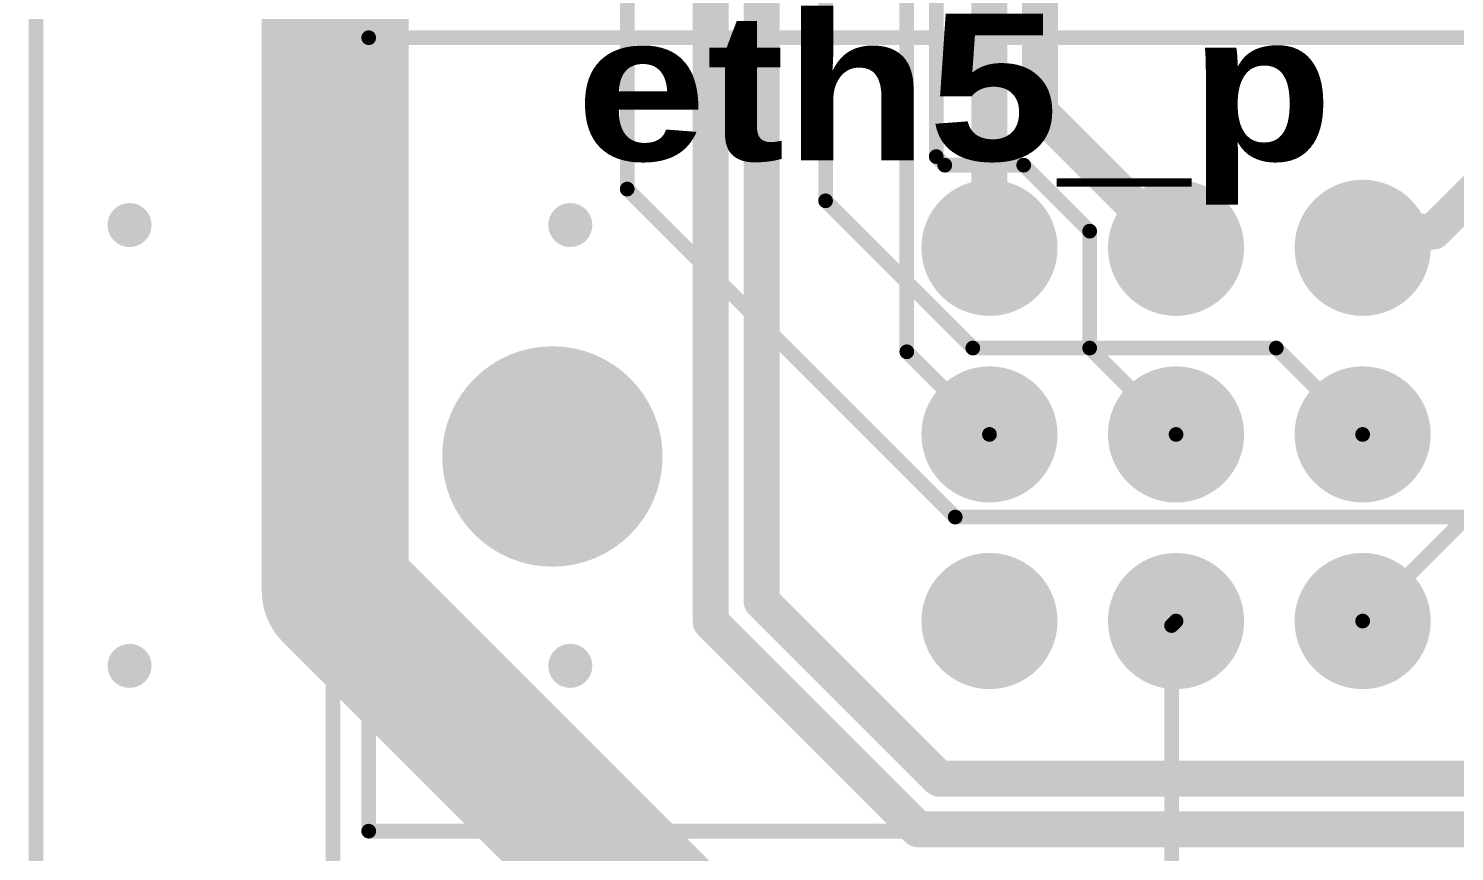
# Model space of a CAD drawing. Header units: inches. Extents: x 0 to 106, y 0 to 106.
# Drawn here: x 20.88 to 40.29, y 36.22 to 47.42 of the extents above; entities that cross this region are included whole.
import ezdxf

# ---------------------------------------------------------------- set-up
doc = ezdxf.new("R2010")
doc.units = ezdxf.units.IN
for name, color, linetype in [('Bottom Layer', 5, 'Continuous'), ('Bottom Overlay', 54, 'Continuous'), ('Bottom Solder', 6, 'Continuous'), ('Multi-Layer', 9, 'Continuous'), ('Pad Holes', 156, 'Continuous'), ('Top Layer', 1, 'Continuous'), ('Top Overlay', 2, 'Continuous'), ('Top Solder', 216, 'Continuous'), ('Via Holes', 16, 'Continuous')]:
    doc.layers.add(name, color=color, linetype=linetype)
doc.styles.add('Arial Black', font='', dxfattribs={"height": 0.2})
doc.styles.get('Arial Black').set_extended_font_data('Arial Black')

# ---------------------------------------------------------------- blocks, each defined once
blk = doc.blocks.new('DIN41612_48_3____________________B_12')
at = {"layer": 'Bottom Layer'}
h = blk.add_hatch(color=5, dxfattribs=at)
edge = h.paths.add_edge_path()
edge.add_arc((-19.05, 2.54), 0.8249996199999998, 0, 360)
h = blk.add_hatch(color=5, dxfattribs=at)
edge = h.paths.add_edge_path()
edge.add_arc((-16.51, 2.54), 0.8249996199999998, 0, 360)
h = blk.add_hatch(color=5, dxfattribs=at)
edge = h.paths.add_edge_path()
edge.add_arc((-13.97, 2.54), 0.8249996199999998, 0, 360)
h = blk.add_hatch(color=5, dxfattribs=at)
edge = h.paths.add_edge_path()
edge.add_arc((-19.05, 0), 0.8249996199999998, 0, 360)
h = blk.add_hatch(color=5, dxfattribs=at)
edge = h.paths.add_edge_path()
edge.add_arc((-16.51, 0), 0.8249996199999998, 0, 360)
h = blk.add_hatch(color=5, dxfattribs=at)
edge = h.paths.add_edge_path()
edge.add_arc((-13.97, 0), 0.8249996199999998, 0, 360)
h = blk.add_hatch(color=5, dxfattribs=at)
edge = h.paths.add_edge_path()
edge.add_arc((-19.05, -2.54), 0.8249996199999998, 0, 360)
h = blk.add_hatch(color=5, dxfattribs=at)
edge = h.paths.add_edge_path()
edge.add_arc((-16.51, -2.54), 0.8249996199999998, 0, 360)
h = blk.add_hatch(color=5, dxfattribs=at)
edge = h.paths.add_edge_path()
edge.add_arc((-13.97, -2.54), 0.8249996199999998, 0, 360)
at = {"layer": 'Bottom Solder'}
h = blk.add_hatch(color=6, dxfattribs=at)
edge = h.paths.add_edge_path()
edge.add_arc((-19.05, 2.54), 0.92659962, 0, 360)
h = blk.add_hatch(color=6, dxfattribs=at)
edge = h.paths.add_edge_path()
edge.add_arc((-16.51, 2.54), 0.92659962, 0, 360)
h = blk.add_hatch(color=6, dxfattribs=at)
edge = h.paths.add_edge_path()
edge.add_arc((-13.97, 2.54), 0.92659962, 0, 360)
h = blk.add_hatch(color=6, dxfattribs=at)
edge = h.paths.add_edge_path()
edge.add_arc((-25.0000008, -0.2999994), 1.49999954, 0, 360)
h = blk.add_hatch(color=6, dxfattribs=at)
edge = h.paths.add_edge_path()
edge.add_arc((-19.05, 0), 0.92659962, 0, 360)
h = blk.add_hatch(color=6, dxfattribs=at)
edge = h.paths.add_edge_path()
edge.add_arc((-16.51, 0), 0.92659962, 0, 360)
h = blk.add_hatch(color=6, dxfattribs=at)
edge = h.paths.add_edge_path()
edge.add_arc((-13.97, 0), 0.92659962, 0, 360)
h = blk.add_hatch(color=6, dxfattribs=at)
edge = h.paths.add_edge_path()
edge.add_arc((-19.05, -2.54), 0.92659962, 0, 360)
h = blk.add_hatch(color=6, dxfattribs=at)
edge = h.paths.add_edge_path()
edge.add_arc((-16.51, -2.54), 0.92659962, 0, 360)
h = blk.add_hatch(color=6, dxfattribs=at)
edge = h.paths.add_edge_path()
edge.add_arc((-13.97, -2.54), 0.92659962, 0, 360)
at = {"layer": 'Multi-Layer'}
h = blk.add_hatch(color=9, dxfattribs=at)
edge = h.paths.add_edge_path()
edge.add_arc((-19.05, 2.54), 0.8249996199999998, 0, 360)
h = blk.add_hatch(color=9, dxfattribs=at)
edge = h.paths.add_edge_path()
edge.add_arc((-16.51, 2.54), 0.8249996199999998, 0, 360)
h = blk.add_hatch(color=9, dxfattribs=at)
edge = h.paths.add_edge_path()
edge.add_arc((-13.97, 2.54), 0.8249996199999998, 0, 360)
h = blk.add_hatch(color=9, dxfattribs=at)
edge = h.paths.add_edge_path()
edge.add_arc((-19.05, 0), 0.8249996199999998, 0, 360)
h = blk.add_hatch(color=9, dxfattribs=at)
edge = h.paths.add_edge_path()
edge.add_arc((-16.51, 0), 0.8249996199999998, 0, 360)
h = blk.add_hatch(color=9, dxfattribs=at)
edge = h.paths.add_edge_path()
edge.add_arc((-13.97, 0), 0.8249996199999998, 0, 360)
h = blk.add_hatch(color=9, dxfattribs=at)
edge = h.paths.add_edge_path()
edge.add_arc((-19.05, -2.54), 0.8249996199999998, 0, 360)
h = blk.add_hatch(color=9, dxfattribs=at)
edge = h.paths.add_edge_path()
edge.add_arc((-16.51, -2.54), 0.8249996199999998, 0, 360)
h = blk.add_hatch(color=9, dxfattribs=at)
edge = h.paths.add_edge_path()
edge.add_arc((-13.97, -2.54), 0.8249996199999998, 0, 360)
at = {"layer": 'Pad Holes'}
h = blk.add_hatch(color=7, dxfattribs=at)
edge = h.paths.add_edge_path()
edge.add_arc((-19.05, 2.54), 0.499999, 0, 360)
h = blk.add_hatch(color=7, dxfattribs=at)
edge = h.paths.add_edge_path()
edge.add_arc((-16.51, 2.54), 0.499999, 0, 360)
h = blk.add_hatch(color=7, dxfattribs=at)
edge = h.paths.add_edge_path()
edge.add_arc((-13.97, 2.54), 0.499999, 0, 360)
h = blk.add_hatch(color=7, dxfattribs=at)
edge = h.paths.add_edge_path()
edge.add_arc((-25.0000008, -0.2999994), 1.39999974, 0, 360)
h = blk.add_hatch(color=7, dxfattribs=at)
edge = h.paths.add_edge_path()
edge.add_arc((-19.05, 0), 0.499999, 0, 360)
h = blk.add_hatch(color=7, dxfattribs=at)
edge = h.paths.add_edge_path()
edge.add_arc((-16.51, 0), 0.499999, 0, 360)
h = blk.add_hatch(color=7, dxfattribs=at)
edge = h.paths.add_edge_path()
edge.add_arc((-13.97, 0), 0.499999, 0, 360)
h = blk.add_hatch(color=7, dxfattribs=at)
edge = h.paths.add_edge_path()
edge.add_arc((-19.05, -2.54), 0.499999, 0, 360)
h = blk.add_hatch(color=7, dxfattribs=at)
edge = h.paths.add_edge_path()
edge.add_arc((-16.51, -2.54), 0.499999, 0, 360)
h = blk.add_hatch(color=7, dxfattribs=at)
edge = h.paths.add_edge_path()
edge.add_arc((-13.97, -2.54), 0.499999, 0, 360)
at = {"layer": 'Top Layer'}
h = blk.add_hatch(color=1, dxfattribs=at)
edge = h.paths.add_edge_path()
edge.add_arc((-19.05, 2.54), 0.8249996199999998, 0, 360)
h = blk.add_hatch(color=1, dxfattribs=at)
edge = h.paths.add_edge_path()
edge.add_arc((-16.51, 2.54), 0.8249996199999998, 0, 360)
h = blk.add_hatch(color=1, dxfattribs=at)
edge = h.paths.add_edge_path()
edge.add_arc((-13.97, 2.54), 0.8249996199999998, 0, 360)
h = blk.add_hatch(color=1, dxfattribs=at)
edge = h.paths.add_edge_path()
edge.add_arc((-19.05, 0), 0.8249996199999998, 0, 360)
h = blk.add_hatch(color=1, dxfattribs=at)
edge = h.paths.add_edge_path()
edge.add_arc((-16.51, 0), 0.8249996199999998, 0, 360)
h = blk.add_hatch(color=1, dxfattribs=at)
edge = h.paths.add_edge_path()
edge.add_arc((-13.97, 0), 0.8249996199999998, 0, 360)
h = blk.add_hatch(color=1, dxfattribs=at)
edge = h.paths.add_edge_path()
edge.add_arc((-19.05, -2.54), 0.8249996199999998, 0, 360)
h = blk.add_hatch(color=1, dxfattribs=at)
edge = h.paths.add_edge_path()
edge.add_arc((-16.51, -2.54), 0.8249996199999998, 0, 360)
h = blk.add_hatch(color=1, dxfattribs=at)
edge = h.paths.add_edge_path()
edge.add_arc((-13.97, -2.54), 0.8249996199999998, 0, 360)
at = {"layer": 'Top Solder'}
h = blk.add_hatch(color=216, dxfattribs=at)
edge = h.paths.add_edge_path()
edge.add_arc((-19.05, 2.54), 0.92659962, 0, 360)
h = blk.add_hatch(color=216, dxfattribs=at)
edge = h.paths.add_edge_path()
edge.add_arc((-16.51, 2.54), 0.92659962, 0, 360)
h = blk.add_hatch(color=216, dxfattribs=at)
edge = h.paths.add_edge_path()
edge.add_arc((-13.97, 2.54), 0.92659962, 0, 360)
h = blk.add_hatch(color=216, dxfattribs=at)
edge = h.paths.add_edge_path()
edge.add_arc((-25.0000008, -0.2999994), 1.49999954, 0, 360)
h = blk.add_hatch(color=216, dxfattribs=at)
edge = h.paths.add_edge_path()
edge.add_arc((-19.05, 0), 0.92659962, 0, 360)
h = blk.add_hatch(color=216, dxfattribs=at)
edge = h.paths.add_edge_path()
edge.add_arc((-16.51, 0), 0.92659962, 0, 360)
h = blk.add_hatch(color=216, dxfattribs=at)
edge = h.paths.add_edge_path()
edge.add_arc((-13.97, 0), 0.92659962, 0, 360)
h = blk.add_hatch(color=216, dxfattribs=at)
edge = h.paths.add_edge_path()
edge.add_arc((-19.05, -2.54), 0.92659962, 0, 360)
h = blk.add_hatch(color=216, dxfattribs=at)
edge = h.paths.add_edge_path()
edge.add_arc((-16.51, -2.54), 0.92659962, 0, 360)
h = blk.add_hatch(color=216, dxfattribs=at)
edge = h.paths.add_edge_path()
edge.add_arc((-13.97, -2.54), 0.92659962, 0, 360)
at = {"layer": 'Bottom Overlay'}
for points in [[(-27.50000088, -5.39999936, 0.1999996, 0.1999996, 0), (-27.50000088, 5.39999936, 0.1999996, 0.1999996, 0)], [(-27.50000088, 5.39999936, 0.1999996, 0.1999996, 0), (27.50000088, 5.39999936, 0.1999996, 0.1999996, 0)], [(-27.50000088, -5.39999936, 0.1999996, 0.1999996, 0), (27.50000088, -5.39999936, 0.1999996, 0.1999996, 0)]]:
    blk.add_lwpolyline(points, format="xyseb", dxfattribs=at)
for points in [[(-27.55000078, 5.39999936, 0.0999998, 0.0999998, 1), (-27.45000098, 5.39999936, 0.0999998, 0.0999998, 1)], [(-27.55000078, 5.39999936, 0.0999998, 0.0999998, 1), (-27.45000098, 5.39999936, 0.0999998, 0.0999998, 1)], [(-27.55000078, -5.39999936, 0.0999998, 0.0999998, 1), (-27.45000098, -5.39999936, 0.0999998, 0.0999998, 1)], [(-27.55000078, -5.39999936, 0.0999998, 0.0999998, 1), (-27.45000098, -5.39999936, 0.0999998, 0.0999998, 1)]]:
    blk.add_lwpolyline(points, format="xyseb", close=True, dxfattribs=at)

msp = doc.modelspace()

# ---------------------------------------------------------------- hatches: boundary and pattern name
at = {"layer": 'Bottom Layer'}
h = msp.add_hatch(color=5, dxfattribs=at)
edge = h.paths.add_edge_path()
edge.add_arc((22.25000122, 44.7500121), 0.2999994, 0, 360)
h = msp.add_hatch(color=5, dxfattribs=at)
edge = h.paths.add_edge_path()
edge.add_arc((28.24999938, 44.7500121), 0.2999994, 0, 360)
h = msp.add_hatch(color=5, dxfattribs=at)
edge = h.paths.add_edge_path()
edge.add_arc((22.25000122, 38.75001394), 0.2999994, 0, 360)
h = msp.add_hatch(color=5, dxfattribs=at)
edge = h.paths.add_edge_path()
edge.add_arc((28.24999938, 38.75001394), 0.2999994, 0, 360)
at = {"layer": 'Top Layer'}
h = msp.add_hatch(color=1, dxfattribs=at)
edge = h.paths.add_edge_path()
edge.add_arc((22.25000122, 44.7500121), 0.2999994, 0, 360)
h = msp.add_hatch(color=1, dxfattribs=at)
edge = h.paths.add_edge_path()
edge.add_arc((28.24999938, 44.7500121), 0.2999994, 0, 360)
h = msp.add_hatch(color=1, dxfattribs=at)
edge = h.paths.add_edge_path()
edge.add_arc((22.25000122, 38.75001394), 0.2999994, 0, 360)
h = msp.add_hatch(color=1, dxfattribs=at)
edge = h.paths.add_edge_path()
edge.add_arc((28.24999938, 38.75001394), 0.2999994, 0, 360)
at = {"layer": 'Via Holes'}
h = msp.add_hatch(color=7, dxfattribs=at)
edge = h.paths.add_edge_path()
edge.add_arc((22.25000122, 44.7500121), 0.1499997, 0, 360)
h = msp.add_hatch(color=7, dxfattribs=at)
edge = h.paths.add_edge_path()
edge.add_arc((28.24999938, 44.7500121), 0.1499997, 0, 360)
h = msp.add_hatch(color=7, dxfattribs=at)
edge = h.paths.add_edge_path()
edge.add_arc((22.25000122, 38.75001394), 0.1499997, 0, 360)
h = msp.add_hatch(color=7, dxfattribs=at)
edge = h.paths.add_edge_path()
edge.add_arc((28.24999938, 38.75001394), 0.1499997, 0, 360)

# ---------------------------------------------------------------- linework, layer by layer
at = {"layer": 'Bottom Layer'}
for points in [[(20.97499996, 34.90500257999999, 0.1999996, 0.1999996, 0), (20.97499996, 69.59720142, 0.1999996, 0.1999996, 0)], [(34.64599878, 46.29000139999999, 0.48999902, 0.48999902, 0), (34.64599878, 66.5123511, 0.48999902, 0.48999902, 0)], [(33.95600016, 44.44000002, 0.48999902, 0.48999902, 0), (33.95600016, 66.22654521999999, 0.48999902, 0.48999902, 0)], [(25.01810846, 35.46577616, 0.1999996, 0.1999996, 0), (25.01810846, 64.89610846, 0.1999996, 0.1999996, 0)], [(29.0249991, 45.24001366, 0.1999996, 0.1999996, 0), (29.0249991, 56.32999909999999, 0.1999996, 0.1999996, 0)], [(31.72499878, 45.08001398, 0.1999996, 0.1999996, 0), (31.72499878, 55.65000045999999, 0.1999996, 0.1999996, 0)], [(34.64599878, 46.29000139999999, 0.48999902, 0.48999902, 0), (36.49600015999999, 44.44000002, 0.48999902, 0.48999902, 0)], [(40.00190627999999, 44.66195538, 0.48999902, 0.48999902, 0), (40.88600154, 45.54605064, 0.48999902, 0.48999902, 0)], [(29.0249991, 45.24001366, 0.1999996, 0.1999996, 0), (33.49001175999999, 40.775001, 0.1999996, 0.1999996, 0)], [(31.72499878, 45.08001398, 0.1999996, 0.1999996, 0), (33.72928229999999, 43.07573046, 0.1999996, 0.1999996, 0)], [(39.03600016, 44.44000002, 0.48999902, 0.48999902, 0), (39.25795552, 44.66195538, 0.48999902, 0.48999902, 0)], [(39.25795552, 44.66195538, 0.48999902, 0.48999902, 0), (40.00190627999999, 44.66195538, 0.48999902, 0.48999902, 0)], [(33.72928229999999, 43.07573046, 0.1999996, 0.1999996, 0), (37.86026972, 43.07573046, 0.1999996, 0.1999996, 0)], [(37.86026972, 43.07573046, 0.1999996, 0.1999996, 0), (39.03600016, 41.90000002, 0.1999996, 0.1999996, 0)], [(33.49001175999999, 40.775001, 0.1999996, 0.1999996, 0), (40.45100114, 40.775001, 0.1999996, 0.1999996, 0)], [(36.43493855999999, 39.29893842, 0.1999996, 0.1999996, 0), (36.49600015999999, 39.36000002, 0.1999996, 0.1999996, 0)], [(36.43493855999999, 34.47208244, 0.1999996, 0.1999996, 0), (36.43493855999999, 39.29893842, 0.1999996, 0.1999996, 0)]]:
    msp.add_lwpolyline(points, format="xyseb", dxfattribs=at)
for points in [[(34.52349966, 46.29000139999999, 0.24499824, 0.24499824, 1), (34.7684979, 46.29000139999999, 0.24499824, 0.24499824, 1)], [(34.52349966, 46.29000139999999, 0.24499824, 0.24499824, 1), (34.7684979, 46.29000139999999, 0.24499824, 0.24499824, 1)], [(28.9749992, 45.24001366, 0.0999998, 0.0999998, 1), (29.074999, 45.24001366, 0.0999998, 0.0999998, 1)], [(28.9749992, 45.24001366, 0.0999998, 0.0999998, 1), (29.074999, 45.24001366, 0.0999998, 0.0999998, 1)], [(31.67499888, 45.08001398, 0.0999998, 0.0999998, 1), (31.77499868, 45.08001398, 0.0999998, 0.0999998, 1)], [(31.67499888, 45.08001398, 0.0999998, 0.0999998, 1), (31.77499868, 45.08001398, 0.0999998, 0.0999998, 1)], [(39.1354564, 44.66195538, 0.24499824, 0.24499824, 1), (39.38045464, 44.66195538, 0.24499824, 0.24499824, 1)], [(39.1354564, 44.66195538, 0.24499824, 0.24499824, 1), (39.38045464, 44.66195538, 0.24499824, 0.24499824, 1)], [(39.87940716, 44.66195538, 0.24499824, 0.24499824, 1), (40.1244054, 44.66195538, 0.24499824, 0.24499824, 1)], [(39.87940716, 44.66195538, 0.24499824, 0.24499824, 1), (40.1244054, 44.66195538, 0.24499824, 0.24499824, 1)], [(33.83350103999999, 44.44000002, 0.24499824, 0.24499824, 1), (34.07849928, 44.44000002, 0.24499824, 0.24499824, 1)], [(36.37350104, 44.44000002, 0.24499824, 0.24499824, 1), (36.61849928, 44.44000002, 0.24499824, 0.24499824, 1)], [(38.91350103999999, 44.44000002, 0.24499824, 0.24499824, 1), (39.15849927999999, 44.44000002, 0.24499824, 0.24499824, 1)], [(33.6792824, 43.07573046, 0.0999998, 0.0999998, 1), (33.7792822, 43.07573046, 0.0999998, 0.0999998, 1)], [(33.6792824, 43.07573046, 0.0999998, 0.0999998, 1), (33.7792822, 43.07573046, 0.0999998, 0.0999998, 1)], [(37.81026981999999, 43.07573046, 0.0999998, 0.0999998, 1), (37.91026962, 43.07573046, 0.0999998, 0.0999998, 1)], [(37.81026981999999, 43.07573046, 0.0999998, 0.0999998, 1), (37.91026962, 43.07573046, 0.0999998, 0.0999998, 1)], [(38.98600026, 41.90000002, 0.0999998, 0.0999998, 1), (39.08600006, 41.90000002, 0.0999998, 0.0999998, 1)], [(33.44001186, 40.775001, 0.0999998, 0.0999998, 1), (33.54001166, 40.775001, 0.0999998, 0.0999998, 1)], [(33.44001186, 40.775001, 0.0999998, 0.0999998, 1), (33.54001166, 40.775001, 0.0999998, 0.0999998, 1)], [(36.44600026, 39.36000002, 0.0999998, 0.0999998, 1), (36.54600006, 39.36000002, 0.0999998, 0.0999998, 1)], [(36.38493866, 39.29893842, 0.0999998, 0.0999998, 1), (36.48493846, 39.29893842, 0.0999998, 0.0999998, 1)], [(36.38493866, 39.29893842, 0.0999998, 0.0999998, 1), (36.48493846, 39.29893842, 0.0999998, 0.0999998, 1)]]:
    msp.add_lwpolyline(points, format="xyseb", close=True, dxfattribs=at)
at = {"layer": 'Top Layer'}
for points in [[(30.16308166, 39.34611638, 0.48999902, 0.48999902, 0), (30.16308166, 55.07224189999999, 0.48999902, 0.48999902, 0)], [(30.85308028, 39.63192226, 0.48999902, 0.48999902, 0), (30.85308028, 53.57588218, 0.48999902, 0.48999902, 0)], [(25.0500007, 39.77499792, 2.00000108, 2.00000108, 0), (25.0500007, 52.50000168, 2.00000108, 2.00000108, 0)], [(32.83100114, 43.02499904, 0.1999996, 0.1999996, 0), (32.83100114, 51.860577, 0.1999996, 0.1999996, 0)], [(33.23100033999999, 45.68215653999999, 0.1999996, 0.1999996, 0), (33.23100033999999, 51.670839, 0.1999996, 0.1999996, 0)], [(33.23100033999999, 45.68215653999999, 0.1999996, 0.1999996, 0), (33.34815784, 45.56499904, 0.1999996, 0.1999996, 0)], [(33.34815784, 45.56499904, 0.1999996, 0.1999996, 0), (34.42198856, 45.56499904, 0.1999996, 0.1999996, 0)], [(34.42198856, 45.56499904, 0.1999996, 0.1999996, 0), (35.32027226, 44.66671534, 0.1999996, 0.1999996, 0)], [(35.32027226, 43.07572792, 0.1999996, 0.1999996, 0), (35.32027226, 44.66671534, 0.1999996, 0.1999996, 0)], [(32.83100114, 43.02499904, 0.1999996, 0.1999996, 0), (33.95600016, 41.90000002, 0.1999996, 0.1999996, 0)], [(35.32027226, 43.07572792, 0.1999996, 0.1999996, 0), (36.49600015999999, 41.90000002, 0.1999996, 0.1999996, 0)], [(25.0500007, 39.77499792, 2.00000108, 2.00000108, 0), (29.94600056, 34.87899805999999, 2.00000108, 2.00000108, 0)], [(39.03600016, 39.36000002, 0.1999996, 0.1999996, 0), (40.45100114, 40.775001, 0.1999996, 0.1999996, 0)], [(30.85308028, 39.63192226, 0.48999902, 0.48999902, 0), (33.26901652, 37.21598602, 0.48999902, 0.48999902, 0)], [(30.16308166, 39.34611638, 0.48999902, 0.48999902, 0), (32.98321064, 36.5259874, 0.48999902, 0.48999902, 0)], [(33.26901652, 37.21598602, 0.48999902, 0.48999902, 0), (51.10396687999999, 37.21598602, 0.48999902, 0.48999902, 0)], [(32.98321064, 36.5259874, 0.48999902, 0.48999902, 0), (51.38977275999999, 36.5259874, 0.48999902, 0.48999902, 0)]]:
    msp.add_lwpolyline(points, format="xyseb", dxfattribs=at)
for points in [[(33.18100044, 45.68215653999999, 0.0999998, 0.0999998, 1), (33.28100024, 45.68215653999999, 0.0999998, 0.0999998, 1)], [(33.18100044, 45.68215653999999, 0.0999998, 0.0999998, 1), (33.28100024, 45.68215653999999, 0.0999998, 0.0999998, 1)], [(33.29815794, 45.56499904, 0.0999998, 0.0999998, 1), (33.39815773999999, 45.56499904, 0.0999998, 0.0999998, 1)], [(33.29815794, 45.56499904, 0.0999998, 0.0999998, 1), (33.39815773999999, 45.56499904, 0.0999998, 0.0999998, 1)], [(34.37198866, 45.56499904, 0.0999998, 0.0999998, 1), (34.47198846, 45.56499904, 0.0999998, 0.0999998, 1)], [(34.37198866, 45.56499904, 0.0999998, 0.0999998, 1), (34.47198846, 45.56499904, 0.0999998, 0.0999998, 1)], [(35.27027236, 44.66671534, 0.0999998, 0.0999998, 1), (35.37027216, 44.66671534, 0.0999998, 0.0999998, 1)], [(35.27027236, 44.66671534, 0.0999998, 0.0999998, 1), (35.37027216, 44.66671534, 0.0999998, 0.0999998, 1)], [(32.78100124, 43.02499904, 0.0999998, 0.0999998, 1), (32.88100103999999, 43.02499904, 0.0999998, 0.0999998, 1)], [(32.78100124, 43.02499904, 0.0999998, 0.0999998, 1), (32.88100103999999, 43.02499904, 0.0999998, 0.0999998, 1)], [(35.27027236, 43.07572792, 0.0999998, 0.0999998, 1), (35.37027216, 43.07572792, 0.0999998, 0.0999998, 1)], [(35.27027236, 43.07572792, 0.0999998, 0.0999998, 1), (35.37027216, 43.07572792, 0.0999998, 0.0999998, 1)], [(33.90600026, 41.90000002, 0.0999998, 0.0999998, 1), (34.00600006, 41.90000002, 0.0999998, 0.0999998, 1)], [(36.44600026, 41.90000002, 0.0999998, 0.0999998, 1), (36.54600006, 41.90000002, 0.0999998, 0.0999998, 1)], [(24.5500017, 39.77499792, 1.00000054, 1.00000054, 1), (25.5499997, 39.77499792, 1.00000054, 1.00000054, 1)], [(24.5500017, 39.77499792, 1.00000054, 1.00000054, 1), (25.5499997, 39.77499792, 1.00000054, 1.00000054, 1)], [(30.73058116, 39.63192226, 0.24499824, 0.24499824, 1), (30.9755794, 39.63192226, 0.24499824, 0.24499824, 1)], [(30.73058116, 39.63192226, 0.24499824, 0.24499824, 1), (30.9755794, 39.63192226, 0.24499824, 0.24499824, 1)], [(30.04058254, 39.34611638, 0.24499824, 0.24499824, 1), (30.28558078, 39.34611638, 0.24499824, 0.24499824, 1)], [(30.04058254, 39.34611638, 0.24499824, 0.24499824, 1), (30.28558078, 39.34611638, 0.24499824, 0.24499824, 1)], [(38.98600026, 39.36000002, 0.0999998, 0.0999998, 1), (39.08600006, 39.36000002, 0.0999998, 0.0999998, 1)], [(33.14651739999999, 37.21598602, 0.24499824, 0.24499824, 1), (33.39151563999999, 37.21598602, 0.24499824, 0.24499824, 1)], [(33.14651739999999, 37.21598602, 0.24499824, 0.24499824, 1), (33.39151563999999, 37.21598602, 0.24499824, 0.24499824, 1)], [(32.86071152, 36.5259874, 0.24499824, 0.24499824, 1), (33.10570976, 36.5259874, 0.24499824, 0.24499824, 1)], [(32.86071152, 36.5259874, 0.24499824, 0.24499824, 1), (33.10570976, 36.5259874, 0.24499824, 0.24499824, 1)]]:
    msp.add_lwpolyline(points, format="xyseb", close=True, dxfattribs=at)

# ---------------------------------------------------------------- block references
msp.add_blockref('DIN41612_48_3____________________B_12', (53.00600015999999, 41.90000002))

# ---------------------------------------------------------------- texts
at = {"layer": 'Top Overlay', "style": 'Arial Black'}
msp.add_text('eth5_p', height=2.00000108, dxfattribs=at).set_placement((28.3250005, 45.6289537))

doc.saveas('drawing.dxf')
